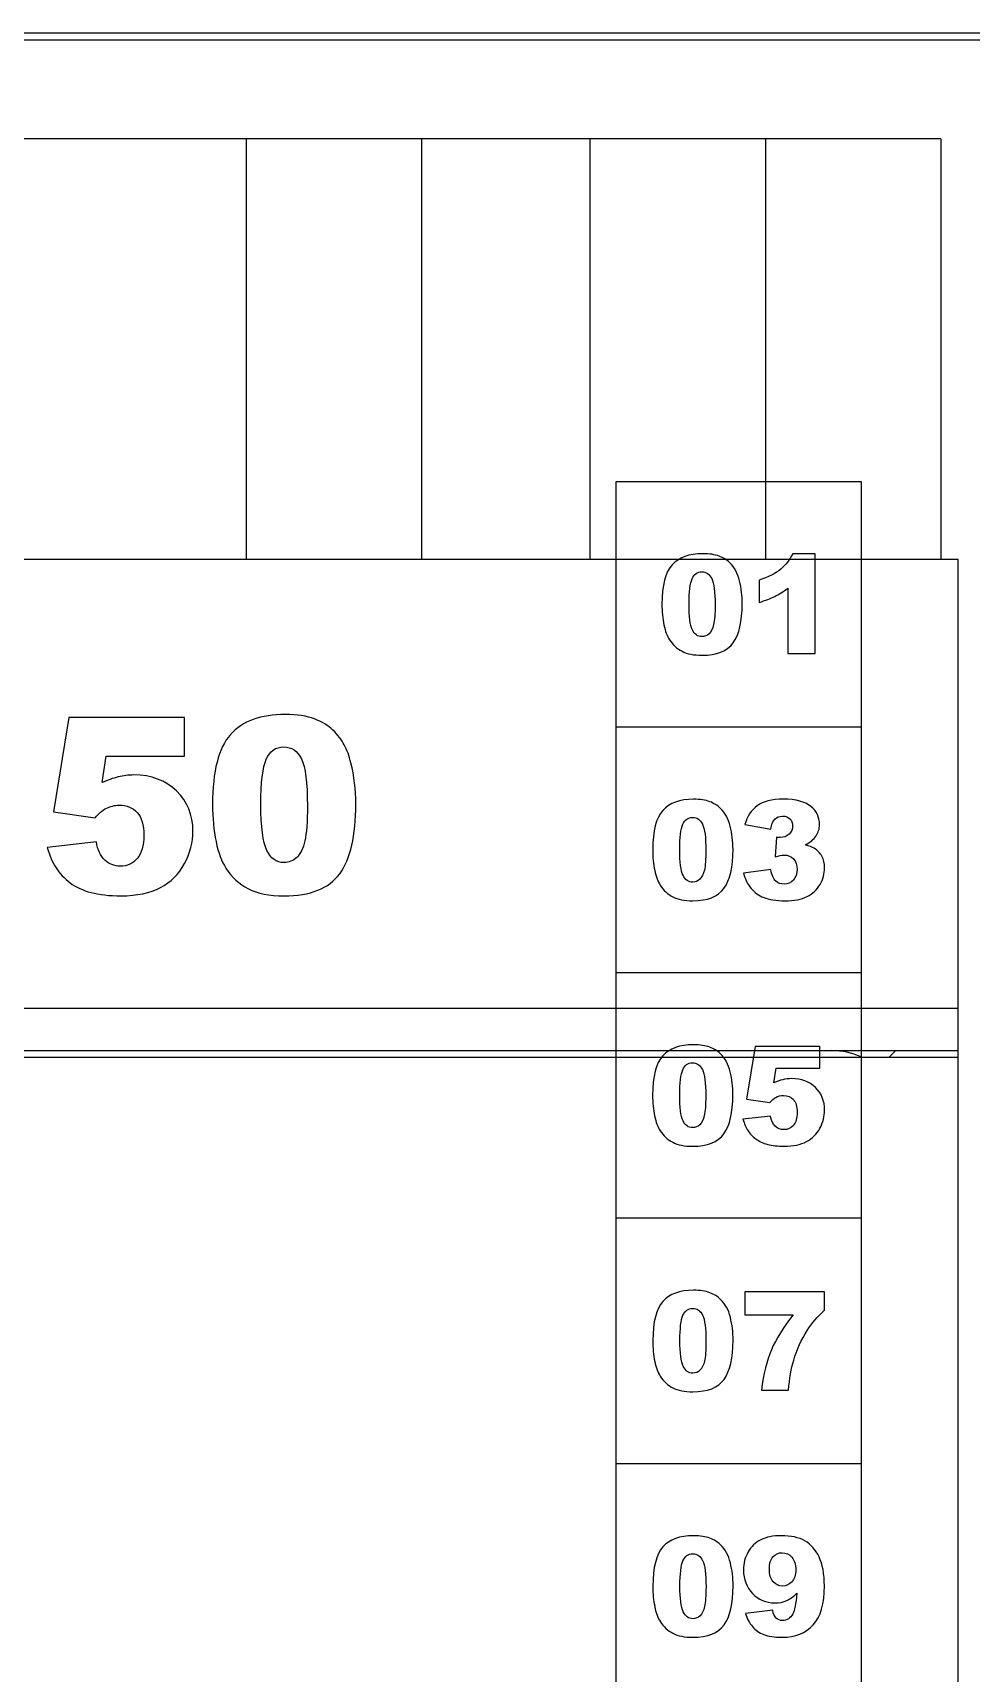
# Model space of a CAD drawing. Header units: millimetres. Extents: x 40 to 426, y -286 to 20.
# Drawn here: x 301.06 to 314.43, y -161.88 to -138.49 of the extents above; entities that cross this region are included whole.
import ezdxf

# ---------------------------------------------------------------- set-up
doc = ezdxf.new("R2010")
doc.units = ezdxf.units.MM
doc.layers.add('02___PRT_ALL_AXES', color=7, linetype='Continuous')
doc.layers.add('03___PRT_ALL_CURVES', color=7, linetype='Continuous')

# ---------------------------------------------------------------- blocks, each defined once
blk = doc.blocks.new('MOD_DIM780')
at = {"linetype": 'Continuous'}
for p, q in [((115.469, 131.511), (160.969, 131.511)), ((115.369, 131.411), (161.069, 131.411)), ((140.369, 125.111), (140.369, 51.611)), ((143.869, 125.111), (140.369, 125.111)), ((143.869, 51.611), (143.869, 125.111)), ((143.212, 124.085), (142.89, 124.085)), ((143.212, 122.661), (143.212, 124.085)), ((142.41, 123.709), (142.41, 123.39)), ((142.819, 123.594), (142.819, 122.661)), ((142.819, 122.661), (143.212, 122.661)), ((143.869, 121.611), (140.369, 121.611)), ((142.209, 120.222), (142.576, 120.156)), ((142.66, 120.043), (142.64, 119.765)), ((142.576, 119.582), (142.188, 119.53)), ((143.869, 118.111), (140.369, 118.111)), ((142.355, 117.061), (142.232, 116.308)), ((143.279, 117.061), (142.355, 117.061)), ((143.279, 116.75), (143.279, 117.061)), ((142.62, 116.54), (142.653, 116.75)), ((142.653, 116.75), (143.279, 116.75)), ((142.232, 116.308), (142.563, 116.26)), ((142.575, 116.067), (142.181, 116.024)), ((143.869, 114.611), (140.369, 114.611)), ((142.207, 113.561), (142.207, 113.232)), ((143.343, 113.561), (142.207, 113.561)), ((143.343, 113.298), (143.343, 113.561)), ((142.207, 113.232), (142.898, 113.232)), ((142.443, 112.161), (142.831, 112.161)), ((143.869, 111.111), (140.369, 111.111)), ((142.605, 109.024), (142.218, 108.975))]:
    blk.add_line(p, q, dxfattribs=at)
for points in [[(141.608, 124.085), (141.411, 124.085), (141.265, 124.031), (141.17, 123.925)], [(141.84, 124.049), (141.779, 124.072), (141.701, 124.085), (141.608, 124.085)], [(141.988, 123.959), (141.95, 123.996), (141.9, 124.026), (141.84, 124.049)], [(142.078, 123.841), (142.056, 123.882), (142.026, 123.921), (141.988, 123.959)], [(142.89, 124.085), (142.848, 123.997), (142.791, 123.922), (142.719, 123.863)], [(141.17, 123.925), (141.074, 123.818), (141.026, 123.632), (141.026, 123.366)], [(141.412, 123.365), (141.412, 123.541), (141.426, 123.662), (141.455, 123.727)], [(141.455, 123.727), (141.484, 123.792), (141.53, 123.826), (141.594, 123.826)], [(141.594, 123.826), (141.657, 123.826), (141.704, 123.793), (141.736, 123.729)], [(141.736, 123.729), (141.767, 123.665), (141.784, 123.54), (141.784, 123.355)], [(142.131, 123.698), (142.118, 123.752), (142.1, 123.8), (142.078, 123.841)], [(142.719, 123.863), (142.645, 123.803), (142.542, 123.751), (142.41, 123.709)], [(142.17, 123.371), (142.17, 123.484), (142.157, 123.593), (142.131, 123.698)], [(142.634, 123.476), (142.693, 123.506), (142.755, 123.545), (142.819, 123.594)], [(141.026, 123.366), (141.026, 123.258), (141.035, 123.159), (141.054, 123.069)], [(141.459, 123), (141.427, 123.065), (141.412, 123.187), (141.412, 123.365)], [(141.784, 123.355), (141.784, 123.228), (141.776, 123.134), (141.763, 123.075)], [(142.042, 122.813), (142.127, 122.931), (142.17, 123.117), (142.17, 123.371)], [(142.41, 123.39), (142.5, 123.417), (142.574, 123.446), (142.634, 123.476)], [(141.054, 123.069), (141.073, 122.98), (141.099, 122.91), (141.132, 122.858)], [(141.763, 123.075), (141.749, 123.015), (141.727, 122.971), (141.699, 122.943)], [(141.132, 122.858), (141.179, 122.786), (141.239, 122.73), (141.312, 122.693)], [(141.596, 122.902), (141.536, 122.902), (141.49, 122.935), (141.459, 123)], [(141.699, 122.943), (141.67, 122.916), (141.636, 122.902), (141.596, 122.902)], [(141.597, 122.637), (141.807, 122.637), (141.955, 122.695), (142.042, 122.813)], [(141.312, 122.693), (141.384, 122.656), (141.479, 122.637), (141.597, 122.637)], [(141.476, 120.585), (141.279, 120.585), (141.133, 120.531), (141.038, 120.425)], [(141.708, 120.549), (141.647, 120.572), (141.57, 120.585), (141.476, 120.585)], [(141.856, 120.459), (141.818, 120.496), (141.768, 120.526), (141.708, 120.549)], [(141.946, 120.341), (141.924, 120.382), (141.894, 120.421), (141.856, 120.459)], [(142.384, 120.491), (142.297, 120.428), (142.239, 120.338), (142.209, 120.222)], [(142.754, 120.585), (142.594, 120.585), (142.471, 120.553), (142.384, 120.491)], [(143.15, 120.482), (143.068, 120.55), (142.936, 120.585), (142.754, 120.585)], [(143.272, 120.225), (143.272, 120.329), (143.231, 120.414), (143.15, 120.482)], [(141.038, 120.425), (140.942, 120.318), (140.894, 120.132), (140.894, 119.866)], [(141.28, 119.865), (141.28, 120.041), (141.295, 120.162), (141.323, 120.227)], [(141.323, 120.227), (141.352, 120.292), (141.398, 120.326), (141.463, 120.326)], [(141.463, 120.326), (141.526, 120.326), (141.573, 120.293), (141.604, 120.229)], [(141.604, 120.229), (141.636, 120.165), (141.652, 120.04), (141.652, 119.855)], [(141.999, 120.198), (141.986, 120.252), (141.968, 120.3), (141.946, 120.341)], [(142.576, 120.156), (142.586, 120.225), (142.606, 120.273), (142.634, 120.301)], [(142.634, 120.301), (142.663, 120.329), (142.7, 120.343), (142.746, 120.343)], [(142.746, 120.343), (142.79, 120.343), (142.825, 120.33), (142.851, 120.304)], [(142.851, 120.304), (142.876, 120.279), (142.889, 120.245), (142.889, 120.203)], [(143.223, 120.061), (143.255, 120.11), (143.272, 120.164), (143.272, 120.225)], [(142.039, 119.871), (142.039, 119.984), (142.025, 120.093), (141.999, 120.198)], [(142.711, 120.038), (142.698, 120.038), (142.681, 120.039), (142.66, 120.043)], [(142.838, 120.087), (142.803, 120.055), (142.761, 120.038), (142.711, 120.038)], [(142.889, 120.203), (142.889, 120.158), (142.872, 120.119), (142.838, 120.087)], [(143.073, 119.932), (143.14, 119.969), (143.189, 120.012), (143.223, 120.061)], [(140.894, 119.866), (140.894, 119.758), (140.903, 119.659), (140.922, 119.569)], [(141.327, 119.5), (141.296, 119.565), (141.28, 119.687), (141.28, 119.865)], [(141.652, 119.855), (141.652, 119.728), (141.644, 119.634), (141.631, 119.575)], [(141.91, 119.313), (141.996, 119.431), (142.039, 119.617), (142.039, 119.871)], [(142.64, 119.765), (142.694, 119.78), (142.736, 119.788), (142.766, 119.788)], [(142.766, 119.788), (142.824, 119.788), (142.868, 119.77), (142.902, 119.734)], [(143.197, 119.885), (143.168, 119.903), (143.126, 119.919), (143.073, 119.932)], [(143.305, 119.772), (143.279, 119.819), (143.243, 119.857), (143.197, 119.885)], [(143.344, 119.605), (143.344, 119.67), (143.331, 119.725), (143.305, 119.772)], [(140.922, 119.569), (140.941, 119.48), (140.967, 119.41), (141.001, 119.358)], [(141.631, 119.575), (141.617, 119.515), (141.595, 119.471), (141.567, 119.443)], [(142.188, 119.53), (142.212, 119.442), (142.249, 119.37), (142.296, 119.313)], [(142.647, 119.419), (142.614, 119.449), (142.591, 119.504), (142.576, 119.582)], [(142.952, 119.584), (142.952, 119.52), (142.934, 119.469), (142.9, 119.431)], [(142.902, 119.734), (142.935, 119.698), (142.952, 119.649), (142.952, 119.584)], [(143.28, 119.37), (143.322, 119.444), (143.344, 119.523), (143.344, 119.605)], [(141.001, 119.358), (141.047, 119.286), (141.107, 119.23), (141.18, 119.193)], [(141.465, 119.402), (141.404, 119.402), (141.359, 119.435), (141.327, 119.5)], [(141.567, 119.443), (141.538, 119.416), (141.504, 119.402), (141.465, 119.402)], [(141.466, 119.137), (141.676, 119.137), (141.824, 119.195), (141.91, 119.313)], [(142.296, 119.313), (142.344, 119.255), (142.404, 119.211), (142.478, 119.182)], [(142.77, 119.374), (142.72, 119.374), (142.679, 119.388), (142.647, 119.419)], [(142.9, 119.431), (142.866, 119.393), (142.822, 119.374), (142.77, 119.374)], [(143.096, 119.197), (143.176, 119.237), (143.237, 119.295), (143.28, 119.37)], [(141.18, 119.193), (141.253, 119.156), (141.347, 119.137), (141.466, 119.137)], [(142.478, 119.182), (142.551, 119.152), (142.652, 119.137), (142.78, 119.137)], [(142.78, 119.137), (142.909, 119.137), (143.015, 119.158), (143.096, 119.197)], [(141.475, 117.085), (141.278, 117.085), (141.132, 117.031), (141.037, 116.925)], [(141.707, 117.049), (141.646, 117.072), (141.568, 117.085), (141.475, 117.085)], [(141.855, 116.959), (141.817, 116.996), (141.767, 117.026), (141.707, 117.049)], [(141.944, 116.841), (141.923, 116.882), (141.893, 116.921), (141.855, 116.959)], [(141.037, 116.925), (140.941, 116.818), (140.893, 116.632), (140.893, 116.366)], [(141.279, 116.365), (141.279, 116.541), (141.293, 116.662), (141.322, 116.727)], [(141.322, 116.727), (141.35, 116.792), (141.396, 116.826), (141.461, 116.826)], [(141.461, 116.826), (141.524, 116.826), (141.571, 116.793), (141.603, 116.729)], [(141.603, 116.729), (141.634, 116.665), (141.65, 116.54), (141.65, 116.355)], [(141.998, 116.698), (141.985, 116.752), (141.966, 116.8), (141.944, 116.841)], [(142.037, 116.371), (142.037, 116.484), (142.024, 116.593), (141.998, 116.698)], [(142.748, 116.586), (142.706, 116.576), (142.663, 116.56), (142.62, 116.54)], [(142.874, 116.601), (142.832, 116.601), (142.79, 116.596), (142.748, 116.586)], [(143.214, 116.474), (143.127, 116.558), (143.013, 116.601), (142.874, 116.601)], [(143.345, 116.154), (143.345, 116.282), (143.301, 116.389), (143.214, 116.474)], [(140.893, 116.366), (140.893, 116.258), (140.902, 116.159), (140.921, 116.069)], [(141.326, 116), (141.294, 116.065), (141.279, 116.187), (141.279, 116.365)], [(141.65, 116.355), (141.65, 116.228), (141.643, 116.134), (141.629, 116.075)], [(141.908, 115.813), (141.994, 115.931), (142.037, 116.117), (142.037, 116.371)], [(142.563, 116.26), (142.594, 116.295), (142.623, 116.32), (142.649, 116.333)], [(142.649, 116.333), (142.684, 116.351), (142.72, 116.361), (142.758, 116.361)], [(142.758, 116.361), (142.817, 116.361), (142.864, 116.341), (142.9, 116.302)], [(142.9, 116.302), (142.936, 116.263), (142.954, 116.202), (142.954, 116.119)], [(140.921, 116.069), (140.94, 115.98), (140.966, 115.91), (140.999, 115.858)], [(141.463, 115.902), (141.403, 115.902), (141.357, 115.935), (141.326, 116)], [(141.629, 116.075), (141.616, 116.015), (141.594, 115.971), (141.565, 115.943)], [(142.181, 116.024), (142.2, 115.958), (142.224, 115.903), (142.253, 115.859)], [(142.641, 115.922), (142.606, 115.955), (142.584, 116.004), (142.575, 116.067)], [(142.954, 116.119), (142.954, 116.037), (142.936, 115.976), (142.9, 115.935)], [(143.278, 115.894), (143.323, 115.977), (143.345, 116.064), (143.345, 116.154)], [(140.999, 115.858), (141.046, 115.786), (141.106, 115.73), (141.179, 115.693)], [(141.565, 115.943), (141.537, 115.916), (141.502, 115.902), (141.463, 115.902)], [(141.464, 115.637), (141.674, 115.637), (141.822, 115.695), (141.908, 115.813)], [(142.253, 115.859), (142.282, 115.815), (142.319, 115.775), (142.365, 115.741)], [(142.767, 115.874), (142.718, 115.874), (142.676, 115.89), (142.641, 115.922)], [(142.9, 115.935), (142.865, 115.894), (142.82, 115.874), (142.767, 115.874)], [(143.087, 115.703), (143.169, 115.747), (143.233, 115.81), (143.278, 115.894)], [(141.179, 115.693), (141.251, 115.656), (141.346, 115.637), (141.464, 115.637)], [(142.365, 115.741), (142.41, 115.707), (142.467, 115.68), (142.533, 115.663)], [(142.533, 115.663), (142.599, 115.646), (142.678, 115.637), (142.771, 115.637)], [(142.771, 115.637), (142.898, 115.637), (143.004, 115.659), (143.087, 115.703)], [(141.039, 113.425), (140.944, 113.318), (140.896, 113.132), (140.896, 112.866)], [(141.477, 113.585), (141.281, 113.585), (141.135, 113.531), (141.039, 113.425)], [(141.709, 113.549), (141.648, 113.572), (141.571, 113.585), (141.477, 113.585)], [(141.858, 113.459), (141.819, 113.496), (141.77, 113.526), (141.709, 113.549)], [(141.947, 113.341), (141.925, 113.382), (141.896, 113.421), (141.858, 113.459)], [(141.282, 112.865), (141.282, 113.041), (141.296, 113.162), (141.325, 113.227)], [(141.325, 113.227), (141.353, 113.292), (141.399, 113.326), (141.464, 113.326)], [(141.464, 113.326), (141.527, 113.326), (141.574, 113.293), (141.605, 113.229)], [(141.605, 113.229), (141.637, 113.165), (141.653, 113.04), (141.653, 112.855)], [(142.001, 113.198), (141.987, 113.252), (141.969, 113.3), (141.947, 113.341)], [(142.04, 112.871), (142.04, 112.984), (142.027, 113.093), (142.001, 113.198)], [(142.898, 113.232), (142.756, 113.056), (142.652, 112.89), (142.587, 112.736)], [(143.095, 113.009), (143.161, 113.112), (143.243, 113.208), (143.343, 113.298)], [(142.904, 112.588), (142.951, 112.742), (143.015, 112.883), (143.095, 113.009)], [(140.896, 112.866), (140.896, 112.758), (140.904, 112.659), (140.924, 112.569)], [(141.329, 112.5), (141.297, 112.565), (141.282, 112.687), (141.282, 112.865)], [(141.653, 112.855), (141.653, 112.728), (141.646, 112.634), (141.632, 112.575)], [(141.911, 112.313), (141.997, 112.431), (142.04, 112.617), (142.04, 112.871)], [(142.587, 112.736), (142.521, 112.581), (142.474, 112.389), (142.443, 112.161)], [(140.924, 112.569), (140.943, 112.48), (140.968, 112.41), (141.002, 112.358)], [(141.466, 112.402), (141.406, 112.402), (141.36, 112.435), (141.329, 112.5)], [(141.632, 112.575), (141.619, 112.515), (141.597, 112.471), (141.568, 112.443)], [(142.831, 112.161), (142.843, 112.325), (142.868, 112.467), (142.904, 112.588)], [(141.002, 112.358), (141.049, 112.286), (141.109, 112.23), (141.181, 112.193)], [(141.568, 112.443), (141.54, 112.416), (141.505, 112.402), (141.466, 112.402)], [(141.467, 112.137), (141.677, 112.137), (141.825, 112.195), (141.911, 112.313)], [(141.181, 112.193), (141.254, 112.156), (141.349, 112.137), (141.467, 112.137)], [(141.04, 109.925), (140.944, 109.818), (140.896, 109.632), (140.896, 109.366)], [(141.478, 110.085), (141.281, 110.085), (141.135, 110.031), (141.04, 109.925)], [(141.71, 110.049), (141.649, 110.072), (141.572, 110.085), (141.478, 110.085)], [(141.858, 109.959), (141.82, 109.996), (141.77, 110.026), (141.71, 110.049)], [(141.948, 109.841), (141.926, 109.882), (141.896, 109.921), (141.858, 109.959)], [(142.436, 110.026), (142.358, 109.986), (142.298, 109.929), (142.254, 109.853)], [(142.726, 110.085), (142.61, 110.085), (142.512, 110.065), (142.436, 110.026)], [(143.063, 110.012), (142.978, 110.06), (142.866, 110.085), (142.726, 110.085)], [(143.266, 109.783), (143.215, 109.888), (143.147, 109.964), (143.063, 110.012)], [(141.282, 109.365), (141.282, 109.541), (141.297, 109.662), (141.325, 109.727)], [(141.325, 109.727), (141.354, 109.792), (141.4, 109.826), (141.465, 109.826)], [(141.465, 109.826), (141.528, 109.826), (141.574, 109.793), (141.606, 109.729)], [(141.606, 109.729), (141.637, 109.665), (141.654, 109.54), (141.654, 109.355)], [(142.001, 109.698), (141.988, 109.752), (141.97, 109.8), (141.948, 109.841)], [(142.04, 109.371), (142.04, 109.484), (142.027, 109.593), (142.001, 109.698)], [(142.254, 109.853), (142.21, 109.776), (142.188, 109.691), (142.188, 109.598)], [(142.558, 109.609), (142.558, 109.686), (142.574, 109.745), (142.609, 109.784)], [(142.609, 109.784), (142.643, 109.822), (142.686, 109.842), (142.738, 109.842)], [(142.738, 109.842), (142.792, 109.842), (142.839, 109.82), (142.877, 109.777)], [(142.877, 109.777), (142.915, 109.734), (142.934, 109.675), (142.934, 109.599)], [(143.342, 109.368), (143.342, 109.54), (143.316, 109.678), (143.266, 109.783)], [(142.188, 109.598), (142.188, 109.462), (142.231, 109.349), (142.317, 109.26)], [(142.61, 109.429), (142.575, 109.471), (142.558, 109.531), (142.558, 109.609)], [(142.934, 109.599), (142.934, 109.525), (142.916, 109.468), (142.88, 109.428)], [(140.896, 109.366), (140.896, 109.258), (140.905, 109.159), (140.924, 109.069)], [(141.329, 109), (141.297, 109.065), (141.282, 109.187), (141.282, 109.365)], [(141.654, 109.355), (141.654, 109.228), (141.646, 109.134), (141.633, 109.075)], [(141.912, 108.813), (141.997, 108.931), (142.04, 109.117), (142.04, 109.371)], [(142.317, 109.26), (142.403, 109.171), (142.509, 109.127), (142.635, 109.127)], [(142.743, 109.367), (142.69, 109.367), (142.646, 109.387), (142.61, 109.429)], [(142.88, 109.428), (142.844, 109.387), (142.798, 109.367), (142.743, 109.367)], [(142.805, 109.16), (142.854, 109.182), (142.902, 109.217), (142.949, 109.265)], [(142.949, 109.265), (142.935, 109.114), (142.916, 109.016), (142.891, 108.97)], [(143.182, 108.813), (143.289, 108.93), (143.342, 109.115), (143.342, 109.368)], [(140.924, 109.069), (140.943, 108.98), (140.969, 108.91), (141.003, 108.858)], [(141.467, 108.902), (141.406, 108.902), (141.36, 108.935), (141.329, 109)], [(141.633, 109.075), (141.619, 109.015), (141.597, 108.971), (141.569, 108.943)], [(142.656, 108.908), (142.632, 108.931), (142.614, 108.969), (142.605, 109.024)], [(142.635, 109.127), (142.699, 109.127), (142.756, 109.137), (142.805, 109.16)], [(141.003, 108.858), (141.049, 108.786), (141.109, 108.73), (141.182, 108.693)], [(141.569, 108.943), (141.54, 108.916), (141.506, 108.902), (141.467, 108.902)], [(141.467, 108.637), (141.678, 108.637), (141.826, 108.695), (141.912, 108.813)], [(142.218, 108.975), (142.241, 108.9), (142.273, 108.838), (142.316, 108.788)], [(142.316, 108.788), (142.358, 108.739), (142.412, 108.701), (142.477, 108.675)], [(142.745, 108.876), (142.71, 108.876), (142.68, 108.886), (142.656, 108.908)], [(142.74, 108.637), (142.929, 108.637), (143.076, 108.695), (143.182, 108.813)], [(142.891, 108.97), (142.856, 108.907), (142.807, 108.876), (142.745, 108.876)], [(141.182, 108.693), (141.254, 108.656), (141.349, 108.637), (141.467, 108.637)], [(142.477, 108.675), (142.541, 108.65), (142.629, 108.637), (142.74, 108.637)]]:
    blk.add_open_spline(points, degree=3, dxfattribs=at)
blk = doc.blocks.new('MOD_PWR750')
at = {"color": 7, "linetype": 'Continuous'}
for p, q in [((32, 130), (32, 124)), ((32.25, 124), (-0.25, 124)), ((32.25, 6), (32.25, 124)), ((32.25, 117.6), (-0.25, 117.6)), ((-0.25, 117), (32.25, 117)), ((32.25, 116.9), (-0.25, 116.9))]:
    blk.add_line(p, q, dxfattribs=at)
at = {"color": 2, "linetype": 'Continuous'}
blk.add_line((31.261, 116.9), (31.361, 117), dxfattribs=at)
at = {"color": 7, "linetype": 'Continuous'}
blk.add_arc((30.45, 116), 1, 65.5492, 90, dxfattribs=at)
at = {"layer": '02___PRT_ALL_AXES', "color": 7, "linetype": 'Continuous'}
for p, q in [((32, 130), (0, 130)), ((22.1, 130), (22.1, 124)), ((24.6, 130), (24.6, 124)), ((27, 130), (27, 124)), ((29.5, 130), (29.5, 124))]:
    blk.add_line(p, q, dxfattribs=at)
at = {"layer": '03___PRT_ALL_CURVES', "color": 4, "linetype": 'Continuous'}
for p, q in [((19.571, 121.75), (19.351, 120.406)), ((21.22, 121.75), (19.571, 121.75)), ((21.22, 121.196), (21.22, 121.75)), ((20.043, 120.821), (20.103, 121.196)), ((20.103, 121.196), (21.22, 121.196)), ((19.351, 120.406), (19.943, 120.321)), ((19.963, 119.975), (19.261, 119.898))]:
    blk.add_line(p, q, dxfattribs=at)
for points in [[(22.658, 121.793), (22.306, 121.793), (22.045, 121.697), (21.875, 121.507)], [(23.072, 121.729), (22.963, 121.77), (22.825, 121.793), (22.658, 121.793)], [(23.336, 121.568), (23.268, 121.634), (23.179, 121.689), (23.072, 121.729)], [(21.875, 121.507), (21.704, 121.317), (21.619, 120.984), (21.619, 120.51)], [(23.497, 121.358), (23.457, 121.431), (23.405, 121.501), (23.336, 121.568)], [(22.308, 120.509), (22.308, 120.822), (22.334, 121.039), (22.385, 121.155)], [(22.385, 121.155), (22.436, 121.271), (22.518, 121.33), (22.634, 121.33)], [(22.634, 121.33), (22.746, 121.33), (22.83, 121.273), (22.886, 121.158)], [(22.886, 121.158), (22.942, 121.044), (22.971, 120.821), (22.971, 120.49)], [(23.592, 121.102), (23.568, 121.199), (23.536, 121.284), (23.497, 121.358)], [(20.497, 120.93), (20.422, 120.93), (20.347, 120.92), (20.272, 120.902)], [(21.105, 120.702), (20.949, 120.853), (20.746, 120.93), (20.497, 120.93)], [(23.662, 120.519), (23.662, 120.72), (23.638, 120.914), (23.592, 121.102)], [(20.272, 120.902), (20.197, 120.884), (20.12, 120.856), (20.043, 120.821)], [(21.339, 120.132), (21.339, 120.36), (21.261, 120.551), (21.105, 120.702)], [(19.943, 120.321), (19.997, 120.382), (20.048, 120.427), (20.096, 120.451)], [(20.096, 120.451), (20.158, 120.483), (20.222, 120.5), (20.291, 120.5)], [(20.291, 120.5), (20.396, 120.5), (20.48, 120.464), (20.544, 120.395)], [(21.619, 120.51), (21.619, 120.316), (21.634, 120.14), (21.668, 119.98)], [(22.392, 119.855), (22.335, 119.971), (22.308, 120.19), (22.308, 120.509)], [(22.971, 120.49), (22.971, 120.263), (22.958, 120.096), (22.934, 119.99)], [(23.432, 119.523), (23.585, 119.733), (23.662, 120.065), (23.662, 120.519)], [(20.544, 120.395), (20.608, 120.326), (20.64, 120.217), (20.64, 120.069)], [(20.082, 119.717), (20.019, 119.775), (19.98, 119.862), (19.963, 119.975)], [(20.64, 120.069), (20.64, 119.922), (20.608, 119.813), (20.545, 119.739)], [(21.219, 119.666), (21.298, 119.814), (21.339, 119.97), (21.339, 120.132)], [(21.668, 119.98), (21.703, 119.82), (21.749, 119.695), (21.809, 119.602)], [(22.934, 119.99), (22.91, 119.883), (22.871, 119.804), (22.82, 119.755)], [(19.261, 119.898), (19.295, 119.78), (19.337, 119.683), (19.388, 119.605)], [(20.545, 119.739), (20.482, 119.666), (20.401, 119.63), (20.306, 119.63)], [(22.637, 119.681), (22.53, 119.681), (22.448, 119.739), (22.392, 119.855)], [(22.82, 119.755), (22.768, 119.705), (22.707, 119.681), (22.637, 119.681)], [(19.388, 119.605), (19.44, 119.526), (19.506, 119.455), (19.588, 119.393)], [(20.306, 119.63), (20.219, 119.63), (20.144, 119.659), (20.082, 119.717)], [(20.877, 119.325), (21.024, 119.403), (21.138, 119.516), (21.219, 119.666)], [(21.809, 119.602), (21.892, 119.473), (21.999, 119.374), (22.129, 119.308)], [(22.639, 119.207), (23.014, 119.207), (23.278, 119.311), (23.432, 119.523)], [(19.588, 119.393), (19.67, 119.332), (19.77, 119.284), (19.888, 119.254)], [(20.313, 119.207), (20.541, 119.207), (20.731, 119.247), (20.877, 119.325)], [(22.129, 119.308), (22.259, 119.241), (22.427, 119.207), (22.639, 119.207)], [(19.888, 119.254), (20.006, 119.224), (20.147, 119.207), (20.313, 119.207)]]:
    blk.add_open_spline(points, degree=3, dxfattribs=at)

msp = doc.modelspace()

# ---------------------------------------------------------------- block references
for name, p in [('MOD_DIM780', (169, -270)), ('MOD_PWR750', (282, -270))]:
    msp.add_blockref(name, p)

doc.saveas('drawing.dxf')
